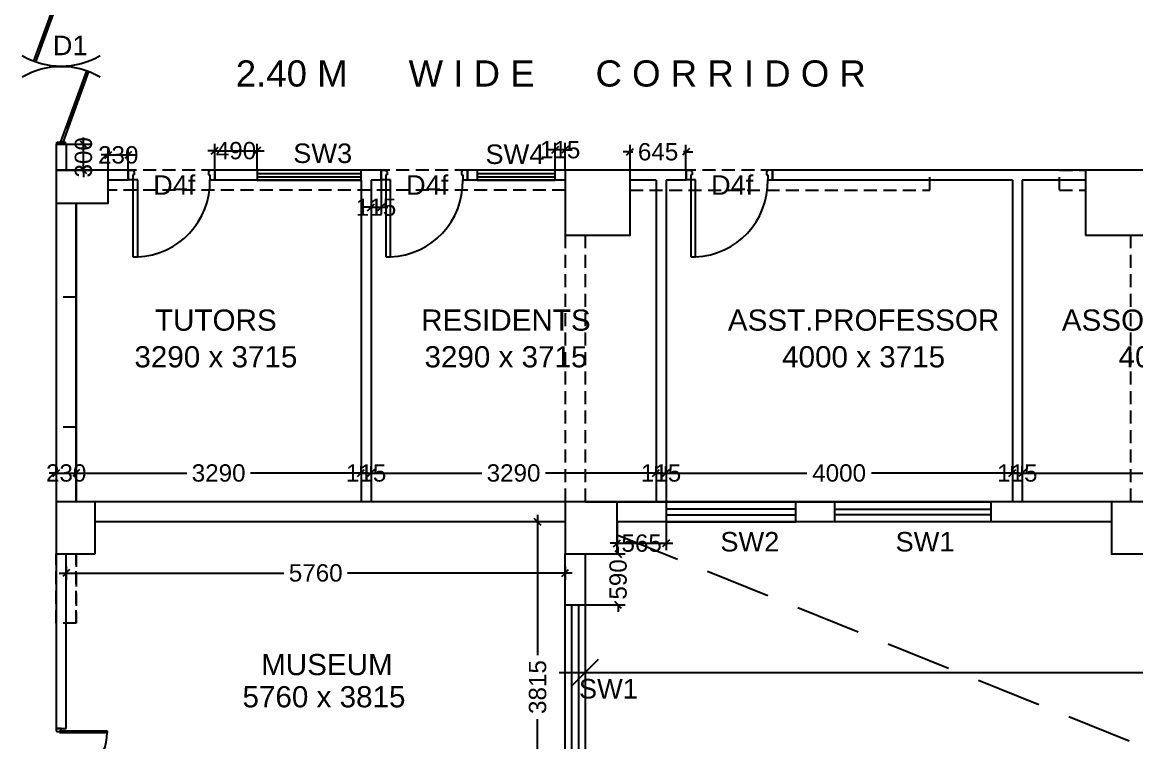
# Model space of a CAD drawing. Extents: x 6345096 to 6738923, y -6490958 to -6305885.
# Drawn here: x 6541647 to 6554506, y -6395018 to -6386711 of the extents above; entities that cross this region are included whole.
import ezdxf
from ezdxf.enums import TextEntityAlignment as Align

# ---------------------------------------------------------------- set-up
doc = ezdxf.new("R2010")
doc.units = 0
doc.header["$LTSCALE"] = 600
doc.header["$MEASUREMENT"] = 0
doc.header["$PDMODE"] = 35
doc.linetypes.add('HIDDEN', pattern=[0.375, 0.25, -0.125])
doc.linetypes.add('HIDDEN2', pattern=[0.1875, 0.125, -0.0625])
doc.layers.get('0').update_dxf_attribs({"linetype": 'CONTINUOUS'})
doc.layers.get('Defpoints').update_dxf_attribs({"linetype": 'CONTINUOUS'})
for name, color, linetype in [('8', 8, 'CONTINUOUS'), ('DIMEN', 5, 'CONTINUOUS'), ('DOOR', 32, 'CONTINUOUS'), ('Duct', 8, 'CONTINUOUS'), ('HS', 251, 'CONTINUOUS'), ('joinery', 7, 'CONTINUOUS'), ('LA-column', 3, 'CONTINUOUS'), ('REVISIONS', 6, 'CONTINUOUS'), ('Room Dim', 1, 'CONTINUOUS'), ('TEXT', 6, 'CONTINUOUS'), ('Walls', 7, 'CONTINUOUS'), ('WIN', 151, 'CONTINUOUS'), ('Working Dim', 5, 'CONTINUOUS')]:
    doc.layers.add(name, color=color, linetype=linetype)
doc.styles.add('ari', font='arial.ttf')
doc.styles.add('ARIAL', font='arial.ttf')
doc.styles.get("Standard").update_dxf_attribs({"font": 'romans.shx'})
doc.dimstyles.new('int. dim', dxfattribs={"dimtxt": 200, "dimasz": 80, "dimexe": 80, "dimexo": 0, "dimgap": 70, "dimtad": 0, "dimdec": 0, "dimzin": 12, "dimdsep": 46, "dimtxsty": 'ari', "dimblk": 'OBLIQUE', "dimcen": 2, "dimdle": 80, "dimclrd": 256, "dimclre": 256, "dimclrt": 6, "dimadec": 0, "dimazin": 0, "dimtfac": 1, "dimtdec": 0, "dimtix": 1, "dimtmove": 2, "dimatfit": 3, "dimfxl": 1, "dimtolj": 1, "dimtzin": 0, "dimlwd": -1, "dimlwe": -1, "dimarcsym": 0})
doc.dimstyles.new('STANDARD$0', dxfattribs={"dimscale": 0, "dimtxt": 150, "dimasz": 125, "dimexe": 0.75, "dimexo": 1, "dimgap": 25, "dimtad": 1, "dimdec": 0, "dimdsep": 46, "dimtxsty": 'Standard', "dimblk1": 'DOT', "dimblk2": 'DOT', "dimsah": 1, "dimcen": 2.5, "dimclrd": 1, "dimclre": 1, "dimclrt": 3, "dimadec": 0, "dimazin": 0, "dimtfac": 1, "dimtdec": 0, "dimtmove": 0, "dimatfit": 3, "dimldrblk": 'DOT', "dimfxl": 1, "dimtolj": 1, "dimtzin": 0, "dimarcsym": 0})

# ---------------------------------------------------------------- blocks, each defined once
blk = doc.blocks.new('Z$W@#5624')
at = {"layer": 'DOOR'}
for p, q in [((19, 470), (840, 769)), ((28, 446), (849, 745)), ((188, 518), (680, 697)), ((676, 709), (685, 685)), ((183, 529), (192, 506)), ((0, 400), (0, 499)), ((0, 499), (25, 499)), ((0, 400), (25, 400)), ((19, 470), (28, 446)), ((25, 400), (25, 499)), ((1770, 453), (949, 154)), ((1779, 429), (957, 130)), ((1614, 369), (1606, 393)), ((1779, 429), (1770, 453)), ((1798, 499), (1773, 499)), ((1773, 400), (1773, 499)), ((1798, 400), (1773, 400)), ((1798, 400), (1798, 499)), ((1610, 381), (1117, 202)), ((1113, 214), (1122, 190))]:
    blk.add_line(p, q, dxfattribs=at)
at = {"layer": 'DOOR', "color": 145}
for centre, start_param, end_param in [((0, 449), 2.617994, 3.665191), ((1798, 449), -0.523599, 0.523599)]:
    blk.add_ellipse(centre, major_axis=(-899, 0), ratio=1, start_param=start_param, end_param=end_param, dxfattribs=at)
blk = doc.blocks.new('_Oblique')
at = {"color": 0, "linetype": 'ByBlock', "lineweight": -2}
blk.add_line((-0.5, -0.5), (0.5, 0.5), dxfattribs=at)
blk = doc.blocks.new('*D711')
at = {"layer": 'Defpoints', "color": 0, "transparency": 16777216}
for p in [(6542039, -6388120, 2), (6542354, -6388120), (6542039, -6388420, 2)]:
    blk.add_point(p, dxfattribs=at)
at = {"layer": 'Working Dim', "transparency": 16777216}
for p, q in [((6542354, -6388120), (6542354, -6388040)), ((6542039, -6388120), (6542434, -6388120)), ((6542354, -6388420), (6542354, -6388120)), ((6542039, -6388420), (6542434, -6388420)), ((6542354, -6388420), (6542354, -6388500))]:
    blk.add_line(p, q, dxfattribs=at)
at = {"layer": 'Working Dim', "transparency": 16777216, "xscale": 80, "yscale": 80, "zscale": 80}
for p, rotation in [((6542354, -6388120), 270), ((6542354, -6388420), 90)]:
    blk.add_blockref('_Oblique', p, dxfattribs=dict(at, rotation=rotation))
at = {"layer": 'Working Dim', "color": 6, "transparency": 16777216, "insert": (6542354, -6388270), "char_height": 200, "attachment_point": 5, "rotation": 90, "style": 'ari'}
blk.add_mtext('\\A1;300', dxfattribs=at)
blk = doc.blocks.new('*D1285')
at = {"layer": 'Defpoints', "color": 0, "transparency": 16777216}
for p in [(6548147, -6393937, 15), (6565365, -6393937), (6565365, -6394219)]:
    blk.add_point(p, dxfattribs=at)
at = {"layer": 'DIMEN', "color": 8, "transparency": 16777216}
for p, q in [((6548147, -6393937), (6548147, -6394519)), ((6565365, -6393937), (6565365, -6394519)), ((6547847, -6394219), (6555651, -6394219)), ((6565665, -6394219), (6557862, -6394219))]:
    blk.add_line(p, q, dxfattribs=at)
at = {"layer": 'DIMEN', "color": 8, "transparency": 16777216, "xscale": 300, "yscale": 300, "zscale": 300, "rotation": 180}
blk.add_blockref('_Oblique', (6548147, -6394219), dxfattribs=at)
at = {"layer": 'DIMEN', "color": 8, "transparency": 16777216, "xscale": 300, "yscale": 300, "zscale": 300}
blk.add_blockref('_Oblique', (6565365, -6394219), dxfattribs=at)
at = {"layer": 'DIMEN', "color": 7, "transparency": 16777216, "insert": (6556756, -6394219), "char_height": 500, "attachment_point": 5, "style": 'ari'}
blk.add_mtext('\\A1;17.22m', dxfattribs=at)
blk = doc.blocks.new('Z$W@#1275')
at = {"layer": 'DOOR'}
for p, q in [((73, 1500), (0, 1500)), ((0, 1500), (0, 1467)), ((0, 1467), (2, 1467)), ((11, 1456), (11, 1458)), ((11, 1456), (47, 1456)), ((47, 1467), (736, 1467)), ((47, 1467), (47, 1439)), ((47, 1456), (47, 1467)), ((47, 1467), (73, 1467)), ((73, 1467), (73, 1500)), ((736, 1467), (736, 1439)), ((47, 1439), (736, 1439)), ((0, 33), (2, 33)), ((0, 0), (0, 33)), ((73, 0), (0, 0)), ((11, 44), (11, 42)), ((11, 44), (47, 44)), ((47, 61), (736, 61)), ((47, 33), (47, 61)), ((47, 44), (47, 33)), ((47, 33), (736, 33)), ((47, 33), (73, 33)), ((73, 33), (73, 0)), ((736, 33), (736, 61))]:
    blk.add_line(p, q, dxfattribs=at)
for centre, start, end in [((11, 1467), 180, 270), ((11, 33), 90, 180)]:
    blk.add_arc(centre, 9.13, start, end, dxfattribs=at)
at = {"layer": 'DOOR', "color": 145}
for centre, start, end in [((47, 1439), 270, 0), ((47, 61), 0, 90)]:
    blk.add_arc(centre, 689, start, end, dxfattribs=at)
blk = doc.blocks.new('*D1812')
at = {"layer": 'Defpoints', "color": 0, "transparency": 16777216}
for p in [(6542154, -6392995, 0), (6547917, -6392995), (6547917, -6393070)]:
    blk.add_point(p, dxfattribs=at)
at = {"layer": 'Working Dim', "transparency": 16777216}
for p, q in [((6542154, -6392995), (6542154, -6393150)), ((6547917, -6392995), (6547917, -6393150)), ((6542074, -6393070), (6544667, -6393070)), ((6547997, -6393070), (6545404, -6393070))]:
    blk.add_line(p, q, dxfattribs=at)
at = {"layer": 'Working Dim', "transparency": 16777216, "xscale": 80, "yscale": 80, "zscale": 80, "rotation": 180}
blk.add_blockref('_Oblique', (6542154, -6393070), dxfattribs=at)
at = {"layer": 'Working Dim', "transparency": 16777216, "xscale": 80, "yscale": 80, "zscale": 80}
blk.add_blockref('_Oblique', (6547917, -6393070), dxfattribs=at)
at = {"layer": 'Working Dim', "color": 6, "transparency": 16777216, "insert": (6545036, -6393070), "char_height": 200, "attachment_point": 5, "style": 'ari'}
blk.add_mtext('\\A1;5760', dxfattribs=at)
blk = doc.blocks.new('*D1813')
at = {"layer": 'Defpoints', "color": 0, "transparency": 16777216}
for p in [(6547751, -6392480), (6547599, -6396295), (6547751, -6396295)]:
    blk.add_point(p, dxfattribs=at)
at = {"layer": 'Working Dim', "transparency": 16777216}
for p, q in [((6547599, -6392400), (6547599, -6394018)), ((6547751, -6392480), (6547519, -6392480)), ((6547599, -6396375), (6547599, -6394756)), ((6547751, -6396295), (6547519, -6396295))]:
    blk.add_line(p, q, dxfattribs=at)
at = {"layer": 'Working Dim', "transparency": 16777216, "xscale": 80, "yscale": 80, "zscale": 80}
for p, rotation in [((6547599, -6392480), 90), ((6547599, -6396295), 270)]:
    blk.add_blockref('_Oblique', p, dxfattribs=dict(at, rotation=rotation))
at = {"layer": 'Working Dim', "color": 6, "transparency": 16777216, "insert": (6547599, -6394387), "char_height": 200, "attachment_point": 5, "rotation": 90, "style": 'ari'}
blk.add_mtext('\\A1;3815', dxfattribs=at)
blk = doc.blocks.new('1000')
at = {"layer": 'DOOR'}
for p, q in [((0, -100), (0, 0)), ((0, 0), (50, 0)), ((50, -100), (0, -100)), ((50, 0), (50, -2)), ((63, -49), (50, -49)), ((50, -49), (50, -100)), ((50, -100), (50, -901)), ((100, -100), (50, -100)), ((63, -13), (61, -13)), ((63, -13), (63, -49)), ((100, -901), (100, -100)), ((837, -13), (837, -49)), ((837, -13), (839, -13)), ((837, -49), (850, -49)), ((850, 0), (850, -2)), ((900, 0), (850, 0)), ((850, -49), (850, -100)), ((850, -100), (900, -100)), ((900, -100), (900, 0)), ((50, -901), (100, -901))]:
    blk.add_line(p, q, dxfattribs=at)
for centre, major_axis, start_param, end_param in [((50, -13), (-7.95, 7.95), 3.926991, 5.497787), ((850, -13), (7.95, 7.95), 0.785398, 2.356194)]:
    blk.add_ellipse(centre, major_axis=major_axis, ratio=1, start_param=start_param, end_param=end_param, dxfattribs=at)
at = {"layer": 'DOOR', "color": 145}
blk.add_ellipse((64, -115), major_axis=(-520, 590), ratio=1, start_param=2.464943, end_param=4.009476, dxfattribs=at)
blk = doc.blocks.new('*D1855')
at = {"layer": 'Defpoints', "color": 0, "transparency": 16777216}
for p in [(6548147, -6392849, 2), (6548147, -6393439, 0), (6548529, -6393439)]:
    blk.add_point(p, dxfattribs=at)
at = {"layer": 'Working Dim', "transparency": 16777216}
for p, q in [((6548529, -6392849), (6548529, -6392769)), ((6548147, -6392849), (6548609, -6392849)), ((6548529, -6392849), (6548529, -6392854)), ((6548147, -6393439), (6548609, -6393439)), ((6548529, -6393439), (6548529, -6393435)), ((6548529, -6393439), (6548529, -6393519))]:
    blk.add_line(p, q, dxfattribs=at)
at = {"layer": 'Working Dim', "transparency": 16777216, "xscale": 80, "yscale": 80, "zscale": 80}
for p, rotation in [((6548529, -6392849), 270), ((6548529, -6393439), 90)]:
    blk.add_blockref('_Oblique', p, dxfattribs=dict(at, rotation=rotation))
at = {"layer": 'Working Dim', "color": 6, "transparency": 16777216, "insert": (6548529, -6393144), "char_height": 200, "attachment_point": 5, "rotation": 90, "style": 'ari'}
blk.add_mtext('\\A1;590', dxfattribs=at)
blk = doc.blocks.new('*D1863')
at = {"layer": 'Defpoints', "color": 0, "transparency": 16777216}
for p in [(6548517, -6392480, 2), (6549082, -6392480), (6549082, -6392726)]:
    blk.add_point(p, dxfattribs=at)
at = {"layer": 'Working Dim', "transparency": 16777216}
for p, q in [((6548517, -6392480), (6548517, -6392806)), ((6549082, -6392480), (6549082, -6392806)), ((6548517, -6392726), (6548437, -6392726)), ((6548517, -6392726), (6549082, -6392726)), ((6549082, -6392726), (6549162, -6392726))]:
    blk.add_line(p, q, dxfattribs=at)
at = {"layer": 'Working Dim', "transparency": 16777216, "xscale": 80, "yscale": 80, "zscale": 80}
blk.add_blockref('_Oblique', (6548517, -6392726), dxfattribs=at)
at = {"layer": 'Working Dim', "transparency": 16777216, "xscale": 80, "yscale": 80, "zscale": 80, "rotation": 180}
blk.add_blockref('_Oblique', (6549082, -6392726), dxfattribs=at)
at = {"layer": 'Working Dim', "color": 6, "transparency": 16777216, "insert": (6548800, -6392726), "char_height": 200, "attachment_point": 5, "style": 'ari'}
blk.add_mtext('\\A1;565', dxfattribs=at)
blk = doc.blocks.new('*D1868')
at = {"layer": 'Defpoints', "color": 0, "transparency": 16777216}
for p in [(6542039, -6391916, 2), (6542269, -6391916), (6542269, -6391916)]:
    blk.add_point(p, dxfattribs=at)
at = {"layer": 'Working Dim', "transparency": 16777216}
for p, q in [((6542039, -6391916), (6542039, -6391836)), ((6542269, -6391916), (6542269, -6391836)), ((6542039, -6391916), (6541959, -6391916)), ((6542039, -6391916), (6542269, -6391916)), ((6542269, -6391916), (6542349, -6391916))]:
    blk.add_line(p, q, dxfattribs=at)
at = {"layer": 'Working Dim', "transparency": 16777216, "xscale": 80, "yscale": 80, "zscale": 80}
blk.add_blockref('_Oblique', (6542039, -6391916), dxfattribs=at)
at = {"layer": 'Working Dim', "transparency": 16777216, "xscale": 80, "yscale": 80, "zscale": 80, "rotation": 180}
blk.add_blockref('_Oblique', (6542269, -6391916), dxfattribs=at)
at = {"layer": 'Working Dim', "color": 6, "transparency": 16777216, "insert": (6542154, -6391916), "char_height": 200, "attachment_point": 5, "style": 'ari'}
blk.add_mtext('\\A1;230', dxfattribs=at)
blk = doc.blocks.new('*D1869')
at = {"layer": 'Defpoints', "color": 0, "transparency": 16777216}
for p in [(6542269, -6391916), (6545560, -6391916), (6545560, -6391916)]:
    blk.add_point(p, dxfattribs=at)
at = {"layer": 'Working Dim', "transparency": 16777216}
for p, q in [((6542269, -6391916), (6542269, -6391836)), ((6545560, -6391916), (6545560, -6391836)), ((6542189, -6391916), (6543547, -6391916)), ((6545640, -6391916), (6544283, -6391916))]:
    blk.add_line(p, q, dxfattribs=at)
at = {"layer": 'Working Dim', "transparency": 16777216, "xscale": 80, "yscale": 80, "zscale": 80, "rotation": 180}
blk.add_blockref('_Oblique', (6542269, -6391916), dxfattribs=at)
at = {"layer": 'Working Dim', "transparency": 16777216, "xscale": 80, "yscale": 80, "zscale": 80}
blk.add_blockref('_Oblique', (6545560, -6391916), dxfattribs=at)
at = {"layer": 'Working Dim', "color": 6, "transparency": 16777216, "insert": (6543915, -6391916), "char_height": 200, "attachment_point": 5, "style": 'ari'}
blk.add_mtext('\\A1;3290', dxfattribs=at)
blk = doc.blocks.new('*D1870')
at = {"layer": 'Defpoints', "color": 0, "transparency": 16777216}
for p in [(6545560, -6391916), (6545675, -6391916), (6545675, -6391916)]:
    blk.add_point(p, dxfattribs=at)
at = {"layer": 'Working Dim', "transparency": 16777216}
for p, q in [((6545560, -6391916), (6545560, -6391836)), ((6545675, -6391916), (6545675, -6391836)), ((6545560, -6391916), (6545480, -6391916)), ((6545560, -6391916), (6545675, -6391916)), ((6545675, -6391916), (6545755, -6391916))]:
    blk.add_line(p, q, dxfattribs=at)
at = {"layer": 'Working Dim', "transparency": 16777216, "xscale": 80, "yscale": 80, "zscale": 80}
blk.add_blockref('_Oblique', (6545560, -6391916), dxfattribs=at)
at = {"layer": 'Working Dim', "transparency": 16777216, "xscale": 80, "yscale": 80, "zscale": 80, "rotation": 180}
blk.add_blockref('_Oblique', (6545675, -6391916), dxfattribs=at)
at = {"layer": 'Working Dim', "color": 6, "transparency": 16777216, "insert": (6545618, -6391916), "char_height": 200, "attachment_point": 5, "style": 'ari'}
blk.add_mtext('\\A1;115', dxfattribs=at)
blk = doc.blocks.new('*D1871')
at = {"layer": 'Defpoints', "color": 0, "transparency": 16777216}
for p in [(6545675, -6391916), (6548966, -6391916), (6548966, -6391916)]:
    blk.add_point(p, dxfattribs=at)
at = {"layer": 'Working Dim', "transparency": 16777216}
for p, q in [((6545675, -6391916), (6545675, -6391836)), ((6548966, -6391916), (6548966, -6391836)), ((6545595, -6391916), (6546953, -6391916)), ((6549046, -6391916), (6547689, -6391916))]:
    blk.add_line(p, q, dxfattribs=at)
at = {"layer": 'Working Dim', "transparency": 16777216, "xscale": 80, "yscale": 80, "zscale": 80, "rotation": 180}
blk.add_blockref('_Oblique', (6545675, -6391916), dxfattribs=at)
at = {"layer": 'Working Dim', "transparency": 16777216, "xscale": 80, "yscale": 80, "zscale": 80}
blk.add_blockref('_Oblique', (6548966, -6391916), dxfattribs=at)
at = {"layer": 'Working Dim', "color": 6, "transparency": 16777216, "insert": (6547321, -6391916), "char_height": 200, "attachment_point": 5, "style": 'ari'}
blk.add_mtext('\\A1;3290', dxfattribs=at)
blk = doc.blocks.new('*D1872')
at = {"layer": 'Defpoints', "color": 0, "transparency": 16777216}
for p in [(6548966, -6391916), (6549081, -6391916), (6549081, -6391916)]:
    blk.add_point(p, dxfattribs=at)
at = {"layer": 'Working Dim', "transparency": 16777216}
for p, q in [((6548966, -6391916), (6548966, -6391836)), ((6549081, -6391916), (6549081, -6391836)), ((6548966, -6391916), (6548886, -6391916)), ((6548966, -6391916), (6549081, -6391916)), ((6549081, -6391916), (6549161, -6391916))]:
    blk.add_line(p, q, dxfattribs=at)
at = {"layer": 'Working Dim', "transparency": 16777216, "xscale": 80, "yscale": 80, "zscale": 80}
blk.add_blockref('_Oblique', (6548966, -6391916), dxfattribs=at)
at = {"layer": 'Working Dim', "transparency": 16777216, "xscale": 80, "yscale": 80, "zscale": 80, "rotation": 180}
blk.add_blockref('_Oblique', (6549081, -6391916), dxfattribs=at)
at = {"layer": 'Working Dim', "color": 6, "transparency": 16777216, "insert": (6549024, -6391916), "char_height": 200, "attachment_point": 5, "style": 'ari'}
blk.add_mtext('\\A1;115', dxfattribs=at)
blk = doc.blocks.new('*D1873')
at = {"layer": 'Defpoints', "color": 0, "transparency": 16777216}
for p in [(6549081, -6391916), (6553081, -6391916), (6553081, -6391916)]:
    blk.add_point(p, dxfattribs=at)
at = {"layer": 'Working Dim', "transparency": 16777216}
for p, q in [((6549081, -6391916), (6549081, -6391836)), ((6553081, -6391916), (6553081, -6391836)), ((6549001, -6391916), (6550709, -6391916)), ((6553161, -6391916), (6551454, -6391916))]:
    blk.add_line(p, q, dxfattribs=at)
at = {"layer": 'Working Dim', "transparency": 16777216, "xscale": 80, "yscale": 80, "zscale": 80, "rotation": 180}
blk.add_blockref('_Oblique', (6549081, -6391916), dxfattribs=at)
at = {"layer": 'Working Dim', "transparency": 16777216, "xscale": 80, "yscale": 80, "zscale": 80}
blk.add_blockref('_Oblique', (6553081, -6391916), dxfattribs=at)
at = {"layer": 'Working Dim', "color": 6, "transparency": 16777216, "insert": (6551081, -6391916), "char_height": 200, "attachment_point": 5, "style": 'ari'}
blk.add_mtext('\\A1;4000', dxfattribs=at)
blk = doc.blocks.new('*D1874')
at = {"layer": 'Defpoints', "color": 0, "transparency": 16777216}
for p in [(6553081, -6391916), (6553196, -6391916), (6553196, -6391916)]:
    blk.add_point(p, dxfattribs=at)
at = {"layer": 'Working Dim', "transparency": 16777216}
for p, q in [((6553081, -6391916), (6553081, -6391836)), ((6553196, -6391916), (6553196, -6391836)), ((6553081, -6391916), (6553001, -6391916)), ((6553081, -6391916), (6553196, -6391916)), ((6553196, -6391916), (6553276, -6391916))]:
    blk.add_line(p, q, dxfattribs=at)
at = {"layer": 'Working Dim', "transparency": 16777216, "xscale": 80, "yscale": 80, "zscale": 80}
blk.add_blockref('_Oblique', (6553081, -6391916), dxfattribs=at)
at = {"layer": 'Working Dim', "transparency": 16777216, "xscale": 80, "yscale": 80, "zscale": 80, "rotation": 180}
blk.add_blockref('_Oblique', (6553196, -6391916), dxfattribs=at)
at = {"layer": 'Working Dim', "color": 6, "transparency": 16777216, "insert": (6553139, -6391916), "char_height": 200, "attachment_point": 5, "style": 'ari'}
blk.add_mtext('\\A1;115', dxfattribs=at)
blk = doc.blocks.new('*D1875')
at = {"layer": 'Defpoints', "color": 0, "transparency": 16777216}
for p in [(6553196, -6391916), (6557196, -6391916), (6557196, -6391916)]:
    blk.add_point(p, dxfattribs=at)
at = {"layer": 'Working Dim', "transparency": 16777216}
for p, q in [((6553196, -6391916), (6553196, -6391836)), ((6557196, -6391916), (6557196, -6391836)), ((6553116, -6391916), (6554824, -6391916)), ((6557276, -6391916), (6555569, -6391916))]:
    blk.add_line(p, q, dxfattribs=at)
at = {"layer": 'Working Dim', "transparency": 16777216, "xscale": 80, "yscale": 80, "zscale": 80, "rotation": 180}
blk.add_blockref('_Oblique', (6553196, -6391916), dxfattribs=at)
at = {"layer": 'Working Dim', "transparency": 16777216, "xscale": 80, "yscale": 80, "zscale": 80}
blk.add_blockref('_Oblique', (6557196, -6391916), dxfattribs=at)
at = {"layer": 'Working Dim', "color": 6, "transparency": 16777216, "insert": (6555196, -6391916), "char_height": 200, "attachment_point": 5, "style": 'ari'}
blk.add_mtext('\\A1;4000', dxfattribs=at)
blk = doc.blocks.new('*D1885')
at = {"layer": 'Defpoints', "color": 0, "transparency": 16777216}
for p in [(6549312, -6388207), (6548667, -6388420, 2), (6549312, -6388420, 2)]:
    blk.add_point(p, dxfattribs=at)
at = {"layer": 'Working Dim', "transparency": 16777216}
for p, q in [((6548667, -6388420), (6548667, -6388127)), ((6549312, -6388420), (6549312, -6388127)), ((6548667, -6388207), (6548587, -6388207)), ((6548667, -6388207), (6548697, -6388207)), ((6549312, -6388207), (6549282, -6388207)), ((6549312, -6388207), (6549392, -6388207))]:
    blk.add_line(p, q, dxfattribs=at)
at = {"layer": 'Working Dim', "transparency": 16777216, "xscale": 80, "yscale": 80, "zscale": 80}
blk.add_blockref('_Oblique', (6548667, -6388207), dxfattribs=at)
at = {"layer": 'Working Dim', "transparency": 16777216, "xscale": 80, "yscale": 80, "zscale": 80, "rotation": 180}
blk.add_blockref('_Oblique', (6549312, -6388207), dxfattribs=at)
at = {"layer": 'Working Dim', "color": 6, "transparency": 16777216, "insert": (6548990, -6388207), "char_height": 200, "attachment_point": 5, "style": 'ari'}
blk.add_mtext('\\A1;645', dxfattribs=at)
blk = doc.blocks.new('*D1886')
at = {"layer": 'Defpoints', "color": 0, "transparency": 16777216}
for p in [(6542870, -6388243), (6542640, -6388420, 2), (6542870, -6388420, 5)]:
    blk.add_point(p, dxfattribs=at)
at = {"layer": 'Working Dim', "transparency": 16777216}
for p, q in [((6542640, -6388420), (6542640, -6388163)), ((6542870, -6388420), (6542870, -6388163)), ((6542640, -6388243), (6542560, -6388243)), ((6542640, -6388243), (6542870, -6388243)), ((6542870, -6388243), (6542950, -6388243))]:
    blk.add_line(p, q, dxfattribs=at)
at = {"layer": 'Working Dim', "transparency": 16777216, "xscale": 80, "yscale": 80, "zscale": 80}
blk.add_blockref('_Oblique', (6542640, -6388243), dxfattribs=at)
at = {"layer": 'Working Dim', "transparency": 16777216, "xscale": 80, "yscale": 80, "zscale": 80, "rotation": 180}
blk.add_blockref('_Oblique', (6542870, -6388243), dxfattribs=at)
at = {"layer": 'Working Dim', "color": 6, "transparency": 16777216, "insert": (6542755, -6388243), "char_height": 200, "attachment_point": 5, "style": 'ari'}
blk.add_mtext('\\A1;230', dxfattribs=at)
blk = doc.blocks.new('*D1887')
at = {"layer": 'Defpoints', "color": 0, "transparency": 16777216}
for p in [(6545675, -6388535), (6545790, -6388535, 2), (6545790, -6388847)]:
    blk.add_point(p, dxfattribs=at)
at = {"layer": 'Working Dim', "transparency": 16777216}
for p, q in [((6545675, -6388535), (6545675, -6388927)), ((6545790, -6388535), (6545790, -6388927)), ((6545675, -6388847), (6545595, -6388847)), ((6545675, -6388847), (6545790, -6388847)), ((6545790, -6388847), (6545870, -6388847))]:
    blk.add_line(p, q, dxfattribs=at)
at = {"layer": 'Working Dim', "transparency": 16777216, "xscale": 80, "yscale": 80, "zscale": 80}
blk.add_blockref('_Oblique', (6545675, -6388847), dxfattribs=at)
at = {"layer": 'Working Dim', "transparency": 16777216, "xscale": 80, "yscale": 80, "zscale": 80, "rotation": 180}
blk.add_blockref('_Oblique', (6545790, -6388847), dxfattribs=at)
at = {"layer": 'Working Dim', "color": 6, "transparency": 16777216, "insert": (6545733, -6388847), "char_height": 200, "attachment_point": 5, "style": 'ari'}
blk.add_mtext('\\A1;115', dxfattribs=at)
blk = doc.blocks.new('*D1890')
at = {"layer": 'Defpoints', "color": 0, "transparency": 16777216}
for p in [(6547802, -6388183), (6547802, -6388420, 2), (6547917, -6388420, 2)]:
    blk.add_point(p, dxfattribs=at)
at = {"layer": 'Working Dim', "transparency": 16777216}
for p, q in [((6547802, -6388420), (6547802, -6388103)), ((6547917, -6388420), (6547917, -6388103)), ((6547802, -6388183), (6547722, -6388183)), ((6547917, -6388183), (6547802, -6388183)), ((6547917, -6388183), (6547997, -6388183))]:
    blk.add_line(p, q, dxfattribs=at)
at = {"layer": 'Working Dim', "transparency": 16777216, "xscale": 80, "yscale": 80, "zscale": 80}
blk.add_blockref('_Oblique', (6547802, -6388183), dxfattribs=at)
at = {"layer": 'Working Dim', "transparency": 16777216, "xscale": 80, "yscale": 80, "zscale": 80, "rotation": 180}
blk.add_blockref('_Oblique', (6547917, -6388183), dxfattribs=at)
at = {"layer": 'Working Dim', "color": 6, "transparency": 16777216, "insert": (6547859, -6388183), "char_height": 200, "attachment_point": 5, "style": 'ari'}
blk.add_mtext('\\A1;115', dxfattribs=at)
blk = doc.blocks.new('*D1985')
at = {"layer": 'Defpoints', "color": 0, "transparency": 16777216}
for p in [(6544360, -6388194), (6543870, -6388420, 5), (6544360, -6388420)]:
    blk.add_point(p, dxfattribs=at)
at = {"layer": 'Working Dim', "transparency": 16777216}
for p, q in [((6543870, -6388420), (6543870, -6388114)), ((6544360, -6388420), (6544360, -6388114)), ((6543870, -6388194), (6543790, -6388194)), ((6543870, -6388194), (6544360, -6388194)), ((6544360, -6388194), (6544440, -6388194))]:
    blk.add_line(p, q, dxfattribs=at)
at = {"layer": 'Working Dim', "transparency": 16777216, "xscale": 80, "yscale": 80, "zscale": 80}
blk.add_blockref('_Oblique', (6543870, -6388194), dxfattribs=at)
at = {"layer": 'Working Dim', "transparency": 16777216, "xscale": 80, "yscale": 80, "zscale": 80, "rotation": 180}
blk.add_blockref('_Oblique', (6544360, -6388194), dxfattribs=at)
at = {"layer": 'Working Dim', "color": 6, "transparency": 16777216, "insert": (6544115, -6388194), "char_height": 200, "attachment_point": 5, "style": 'ari'}
blk.add_mtext('\\A1;490', dxfattribs=at)
blk = doc.blocks.new('A$C2CD672AE')
at = {"layer": 'Walls', "color": 8, "linetype": 'HIDDEN'}
for p, q in [((11835.1, 68304.3), (11720.1, 68304.3)), ((11720.1, 68304.3), (11720.1, 68004.3)), ((11835.1, 68304.3), (11835.1, 68004.3)), ((17597.6, 68004.3), (12320.1, 68004.3)), ((17597.6, 68004.3), (12400.1, 68004.3)), ((21808.1, 68004.3), (18347.6, 68004.3)), ((21808.1, 67774.3), (21808.1, 68004.3)), ((23308.1, 68004.3), (23608.1, 68004.3)), ((23308.1, 67774.3), (23308.1, 68004.3)), ((23608.1, 68004.3), (23308.1, 68004.3)), ((17597.6, 67774.3), (12320.1, 67774.3)), ((18347.6, 67774.3), (21808.1, 67774.3)), ((23308.1, 67774.3), (23608.1, 67774.3)), ((11720.1, 67624.3), (11720, 66539.7)), ((11950.1, 66539.7), (11950.1, 67624.3)), ((11950.1, 67624.3), (11950.1, 66539.7)), ((17597.6, 67254.3), (17597.6, 64174.3)), ((17827.6, 67254.3), (17827.6, 64174.3)), ((24128.1, 67254.3), (24128.1, 64174.3)), ((11950.1, 66539.7), (11720.1, 66539.7)), ((11720, 65039.7), (11720, 64174.3)), ((11950.1, 65039.7), (11720.1, 65039.7)), ((11950.1, 64174.3), (11950.1, 65039.7)), ((11950.1, 65039.7), (11950.1, 64174.3)), ((17597.6, 64174.3), (12170.1, 64174.3)), ((17597.6, 64174.3), (12170.1, 64174.3)), ((17827.6, 64174.3), (22513.1, 64174.3)), ((23908.1, 64174.3), (18197.6, 64174.3)), ((17597.6, 63944.3), (12170.1, 63944.3)), ((17597.6, 63944.3), (12170.1, 63944.3)), ((23758.1, 63944.3), (18197.6, 63944.3)), ((23908.1, 63944.3), (18197.6, 63944.3)), ((11720.1, 62774.3), (11720.1, 63574.3)), ((11720.1, 63574.3), (11720.1, 62774.3)), ((11950.1, 63574.3), (11950.1, 62774.3)), ((11950.1, 62774.3), (11950.1, 63574.3)), ((17597.6, 60594.3), (17597.6, 63574.3)), ((17827.6, 63574.3), (17827.6, 57384.3)), ((11950.1, 62774.3), (11720.1, 62774.3))]:
    blk.add_line(p, q, dxfattribs=at)

msp = doc.modelspace()

# ---------------------------------------------------------------- linework, layer by layer
at = {"layer": 'Duct', "color": 8, "linetype": 'HIDDEN2', "ltscale": 10}
msp.add_line((6548516.936, -6392628.528, 1.755), (6565365.849, -6399409.793, 1.698), dxfattribs=at)
at = {"layer": 'LA-column', "color": 2}
for points, elevation in [([(6542039.522, -6388799.609), (6542639.522, -6388799.609), (6542639.522, -6388419.609), (6542039.522, -6388419.609)], 2.39), ([(6547916.936, -6389169.616), (6548666.936, -6389169.616), (6548666.936, -6388419.616), (6547916.936, -6388419.616)], 2.092), ([(6553927.527, -6389169.616), (6554677.527, -6389169.616), (6554677.527, -6388419.616), (6553927.527, -6388419.616)], 2.39), ([(6542489.527, -6392849.623), (6542489.527, -6392249.623), (6542039.527, -6392249.623), (6542039.527, -6392849.623)], 2.39), ([(6548516.936, -6392849.616), (6548516.936, -6392249.616), (6547916.936, -6392249.616), (6547916.936, -6392849.616)], 2.092), ([(6554677.527, -6392849.676), (6554677.527, -6392249.676), (6554227.527, -6392249.676), (6554227.527, -6392849.676)], 2.39)]:
    msp.add_lwpolyline(points, close=True, dxfattribs=dict(at, elevation=elevation))
at = {"layer": 'REVISIONS'}
for p, q in [((6542869.512, -6388419.63, 2.39), (6542639.522, -6388419.63, 2.39)), ((6542869.512, -6388419.62, 4.779), (6542869.512, -6388534.62, 4.779)), ((6543869.512, -6388419.62, 4.779), (6543869.512, -6388534.62, 4.779)), ((6545790.427, -6388419.63, 2.39), (6543869.512, -6388419.63, 2.39)), ((6545790.427, -6388419.62, 2.39), (6545790.427, -6388534.62, 2.39)), ((6546790.427, -6388419.62, 2.39), (6546790.427, -6388534.62, 2.39)), ((6547916.936, -6388419.63, 2.39), (6546790.427, -6388419.63, 2.39)), ((6549312.427, -6388419.63, 2.39), (6548666.936, -6388419.63, 2.39)), ((6549312.427, -6388419.62, 2.39), (6549312.427, -6388534.62, 2.39)), ((6550312.427, -6388419.62, 2.39), (6550312.427, -6388534.62, 2.39)), ((6553927.527, -6388419.63, 2.39), (6550312.427, -6388419.63, 2.39)), ((6542869.512, -6388534.62, 2.39), (6542639.522, -6388534.62, 2.39)), ((6545560.437, -6388534.62, 2.39), (6543869.512, -6388534.62, 2.39)), ((6545560.437, -6388534.62), (6545560.437, -6392249.624)), ((6545675.437, -6388534.62), (6545675.437, -6392249.624)), ((6545790.427, -6388534.62, 2.39), (6545675.437, -6388534.62, 2.39)), ((6547916.936, -6388534.62, 2.39), (6546790.427, -6388534.62, 2.39)), ((6548966.437, -6388534.62, 2.39), (6548666.936, -6388534.62, 2.39)), ((6548966.437, -6388534.62), (6548966.437, -6392249.59)), ((6549081.437, -6388534.62), (6549081.437, -6392249.59)), ((6549312.427, -6388534.62, 2.39), (6549081.437, -6388534.62, 2.39)), ((6553081.437, -6388534.62, 2.39), (6550312.427, -6388534.62, 2.39)), ((6553081.437, -6388534.62), (6553081.437, -6392249.59)), ((6553927.527, -6388534.62, 2.39), (6553196.437, -6388534.62, 2.39)), ((6553196.437, -6388534.62), (6553196.437, -6392249.59)), ((6542039.432, -6388799.613), (6542039.527, -6392249.623, 2.39)), ((6542269.437, -6392249.623), (6542269.437, -6388799.613)), ((6542269.437, -6388799.613), (6542269.437, -6392249.623)), ((6542039.437, -6388967.429), (6542039.437, -6394864.61, 3.261)), ((6542154.437, -6394864.61, 2.023), (6542154.437, -6392849.623)), ((6542039.437, -6394864.61), (6542154.437, -6394864.61))]:
    msp.add_line(p, q, dxfattribs=at)
at = {"layer": 'Walls', "linetype": 'Continuous'}
for p, q in [((6542154.432, -6388119.613), (6542039.432, -6388119.613)), ((6542039.432, -6388119.613), (6542039.432, -6388419.613)), ((6542154.432, -6388119.613), (6542154.432, -6388419.613)), ((6545560.437, -6392249.624), (6542489.437, -6392249.627)), ((6545560.437, -6392249.597), (6542489.527, -6392249.597)), ((6547916.936, -6392249.597), (6545675.437, -6392249.597)), ((6547916.936, -6392249.62), (6545675.437, -6392249.624)), ((6548146.936, -6392249.596), (6552832.437, -6392249.596)), ((6554227.437, -6392249.597), (6548516.936, -6392249.597)), ((6547916.936, -6392479.597), (6542489.437, -6392479.597)), ((6545101.936, -6392479.624), (6542489.437, -6392479.627)), ((6554227.437, -6392479.597), (6548516.936, -6392479.597)), ((6547916.936, -6396294.61), (6547916.936, -6392849.616)), ((6548146.936, -6392849.629), (6548146.936, -6399039.612))]:
    msp.add_line(p, q, dxfattribs=at)
at = {"layer": 'Walls', "color": 7}
msp.add_line((6554077.437, -6392479.574), (6548516.936, -6392479.574), dxfattribs=at)
at = {"layer": 'WIN', "linetype": 'Continuous'}
for points in [[(6544360.029, -6388419.629), (6544360.029, -6388534.62), (6545560.437, -6388534.62), (6545560.437, -6388419.629)], [(6544360.029, -6388459.629), (6544360.029, -6388494.62), (6545560.437, -6388494.62), (6545560.437, -6388459.629)], [(6548146.936, -6395239.109), (6547916.936, -6395239.109), (6547916.936, -6393439.109), (6548146.936, -6393439.109)], [(6548069.936, -6395239.109), (6547993.936, -6395239.109), (6547993.936, -6393439.109), (6548069.936, -6393439.109)]]:
    msp.add_lwpolyline(points, close=True, dxfattribs=at)
for points, elevation in [([(6546901.528, -6388419.629), (6546901.528, -6388534.62), (6547801.936, -6388534.62), (6547801.936, -6388419.629)], 2.39), ([(6546901.528, -6388459.629), (6546901.528, -6388494.62), (6547801.936, -6388494.62), (6547801.936, -6388459.629)], 2.39), ([(6549082.437, -6392479.597), (6550582.437, -6392479.597), (6550582.437, -6392249.597), (6549082.437, -6392249.597)], 0), ([(6552832.349, -6392479.532), (6551032.349, -6392479.532), (6551032.349, -6392249.532), (6552832.349, -6392249.532)], 1.756), ([(6549082.437, -6392396.814), (6550582.437, -6392396.814), (6550582.437, -6392332.38), (6549082.437, -6392332.38)], 0), ([(6552832.349, -6392396.749), (6551032.349, -6392396.749), (6551032.349, -6392332.315), (6552832.349, -6392332.315)], 1.756)]:
    msp.add_lwpolyline(points, close=True, dxfattribs=dict(at, elevation=elevation))

# ---------------------------------------------------------------- block references
at = {"layer": 'DOOR', "linetype": 'Continuous'}
for name, p, xscale, yscale, zscale, rotation in [('Z$W@#5624', (6541646.932, -6388119.613, 2.39), -1.001247152686119, 1.001247152686119, 1.001247152686119, 270), ('1000', (6542869.512, -6388419.63, 4.779), 1.111111108213692, 1.111111108213692, 1.111111108213692, 1.30627368217129e-05), ('1000', (6545790.427, -6388419.62, 2.39), 1.111111108213692, 1.111111108213692, 1.111111108213692, 1.30627368217129e-05), ('1000', (6549312.427, -6388419.62, 2.39), 1.111111108213692, 1.111111108213692, 1.111111108213692, 1.30627368217129e-05)]:
    msp.add_blockref(name, p, dxfattribs=dict(at, xscale=xscale, yscale=yscale, zscale=zscale, rotation=rotation))
at = {"layer": 'DOOR', "xscale": 0.8000117540359497, "yscale": 0.8000117540359497, "zscale": 0.8000117540359497}
msp.add_blockref('Z$W@#1275', (6542039.437, -6396064.61, 2.39), dxfattribs=at)
at = {"layer": 'HS'}
msp.add_blockref('A$C2CD672AE', (6530319.294, -6456423.902, 8.17), dxfattribs=at)

# ---------------------------------------------------------------- texts
at = {"layer": '8', "color": 6, "style": 'ari'}
for p in [(6543402.427, -6388702.627, 6.09), (6546323.342, -6388702.616, 3.7), (6549845.342, -6388702.616, 3.7)]:
    msp.add_text('D4f', height=225, dxfattribs=at).set_placement(p, align=Align.CENTER)
at = {"layer": 'joinery', "style": 'ari'}
for s, p in [('D1', (6542200.269, -6387090.591, 27.662)), ('SW3', (6545116.739, -6388335.632, 7.15)), ('SW4', (6547336.93, -6388346.883, 9.54)), ('SW2', (6550049.497, -6392821.367, 2.39)), ('SW1', (6552073.063, -6392821.302, 1.404)), ('SW1', (6548416.182, -6394519.129, -0.352))]:
    msp.add_text(s, height=225, dxfattribs=at).set_placement(p, align=Align.CENTER)
at = {"layer": 'Room Dim', "linetype": 'Continuous', "style": 'ari'}
for s, p in [('3290 x 3715', (6543882.95, -6390695.471, 11.724)), ('3290 x 3715', (6547233.082, -6390695.471, 11.724)), ('4000 x 3715', (6551363.546, -6390695.471, 11.724)), ('4000 x 3715', (6555248.98, -6390695.471, 11.724)), ('5760 x 3815', (6545131.454, -6394621.159, 8.303))]:
    msp.add_text(s, height=244.8, dxfattribs=at).set_placement(p, align=Align.CENTER)
at = {"layer": 'TEXT', "color": 7, "style": 'ARIAL'}
msp.add_text('2.40 M      W I D E      C O R R I D O R', height=302.4, dxfattribs=at).set_placement((6547750.995, -6387452.864, 7.636), align=Align.CENTER)
at = {"layer": 'TEXT', "color": 7, "linetype": 'Continuous', "style": 'ari'}
for s, p in [('TUTORS', (6543882.72, -6390271.895, -8.085)), ('RESIDENTS', (6547232.852, -6390271.895, -8.085)), ('ASST.PROFESSOR', (6551363.316, -6390271.895, -8.085)), ('ASSO.PROFESSOR', (6555248.75, -6390271.895, -8.085)), ('MUSEUM', (6545165.303, -6394249.447))]:
    msp.add_text(s, height=244.8, rotation=359.998932, dxfattribs=at).set_placement(p, align=Align.CENTER)

# ---------------------------------------------------------------- dimensions: what is measured, and where the dimension line sits
at = {"layer": 'DIMEN'}
dim = msp.add_linear_dim(base=(6565365.438, -6394219.259), p1=(6548146.849, -6393936.965, 14.83), p2=(6565365.438, -6393936.965), dimstyle='STANDARD$0', override={"dimscale": 1, "dimtxt": 500, "dimasz": 300, "dimexe": 300, "dimexo": 0, "dimgap": 1, "dimtad": 0, "dimdec": 2, "dimlfac": 0.001, "dimzin": 0, "dimpost": 'm', "dimtxsty": 'ari', "dimblk1": 'Oblique', "dimblk2": 'Oblique', "dimcen": 0, "dimdle": 300, "dimclrd": 8, "dimclre": 8, "dimclrt": 7, "dimadec": 2, "dimtdec": 2, "dimtmove": 2, "dimfxl": 0.75, "dimfrac": 1, "dimlwd": 65535, "dimlwe": 65535}, dxfattribs=at)
dim.commit()
dim.dimension.update_dxf_attribs({"geometry": '*D1285', "text_midpoint": (6556756.143, -6394219.259)})
at = {"layer": 'Working Dim', "color": 6}
for base, p1, p2, picture, middle in [((6542354.138, -6388119.613), (6542039.432, -6388419.613, 2.39), (6542039.432, -6388119.613, 2.39), '*D711', (6542354.138, -6388269.613)), ((6547599.301, -6396294.61), (6547750.887, -6392479.597), (6547750.887, -6396294.61), '*D1813', (6547599.301, -6394387.103)), ((6548528.93, -6393439.109), (6548146.936, -6392849.12, 2.39), (6548146.936, -6393439.109, -0.352), '*D1855', (6548528.93, -6393144.115))]:
    dim = msp.add_linear_dim(base=base, p1=p1, p2=p2, angle=90, dimstyle='int. dim', override={"dimtxt": 200, "dimarcsym": 1}, dxfattribs=at)
    dim.commit()
    dim.dimension.update_dxf_attribs({"geometry": picture, "text_midpoint": middle})
for base, p1, p2, picture, middle in [((6542869.512, -6388242.717), (6542639.522, -6388419.63, 2.39), (6542869.512, -6388419.613, 4.779), '*D1886', (6542754.517, -6388242.717)), ((6547801.936, -6388183.463), (6547916.936, -6388419.63, 2.39), (6547801.936, -6388419.63, 2.39), '*D1890', (6547859.436, -6388183.463)), ((6549312.427, -6388207.261), (6548666.936, -6388419.616, 2.092), (6549312.427, -6388419.615, 2.39), '*D1885', (6548989.682, -6388207.261)), ((6545790.427, -6388847.128), (6545675.437, -6388534.62), (6545790.427, -6388534.62, 2.39), '*D1887', (6545732.932, -6388847.128)), ((6542269.437, -6391916.019), (6542039.437, -6391916.019, 1.631), (6542269.437, -6391916.019), '*D1868', (6542154.437, -6391916.019)), ((6545675.437, -6391916.019), (6545560.437, -6391916.019), (6545675.437, -6391916.019), '*D1870', (6545617.937, -6391916.019)), ((6549081.437, -6391916.019), (6548966.437, -6391916.019), (6549081.437, -6391916.019), '*D1872', (6549023.937, -6391916.019)), ((6553081.437, -6391916.019), (6549081.437, -6391916.019), (6553081.437, -6391916.019), '*D1873', (6551081.437, -6391916.019)), ((6553196.437, -6391916.019), (6553081.437, -6391916.019), (6553196.437, -6391916.019), '*D1874', (6553138.937, -6391916.019)), ((6557196.437, -6391916.019), (6553196.437, -6391916.019), (6557196.437, -6391916.019), '*D1875', (6555196.437, -6391916.019)), ((6549082.437, -6392725.946, 1.756), (6548517.349, -6392479.577, 3.848), (6549082.437, -6392479.512, 1.756), '*D1863', (6548799.893, -6392725.946, 1.756))]:
    dim = msp.add_linear_dim(base=base, p1=p1, p2=p2, dimstyle='int. dim', override={"dimtxt": 200, "dimarcsym": 1}, dxfattribs=at)
    dim.commit()
    dim.dimension.update_dxf_attribs({"geometry": picture, "text_midpoint": middle})
for base, p1, p2, text, override, picture, middle in [((6544360.029, -6388193.585), (6543869.512, -6388419.62, 4.779), (6544360.029, -6388419.62), '490', {"dimtxt": 200, "dimarcsym": 1}, '*D1985', (6544114.77, -6388193.585)), ((6545560.437, -6391916.019), (6542269.437, -6391916.019), (6545560.437, -6391916.019), '3290', {"dimtxt": 200, "dimarcsym": 1}, '*D1869', (6543914.937, -6391916.019)), ((6548966.437, -6391916.019), (6545675.437, -6391916.019), (6548966.437, -6391916.019), '3290', {"dimtxt": 200, "dimarcsym": 1}, '*D1871', (6547320.937, -6391916.019)), ((6547916.936, -6393070.469), (6542154.437, -6392994.721, 0.146), (6547916.936, -6392994.721), '5760', {"dimarcsym": 1}, '*D1812', (6545035.687, -6393070.469))]:
    dim = msp.add_linear_dim(base=base, p1=p1, p2=p2, text=text, dimstyle='int. dim', override=override, dxfattribs=at)
    dim.commit()
    dim.dimension.update_dxf_attribs({"geometry": picture, "text_midpoint": middle})

doc.saveas('drawing.dxf')
